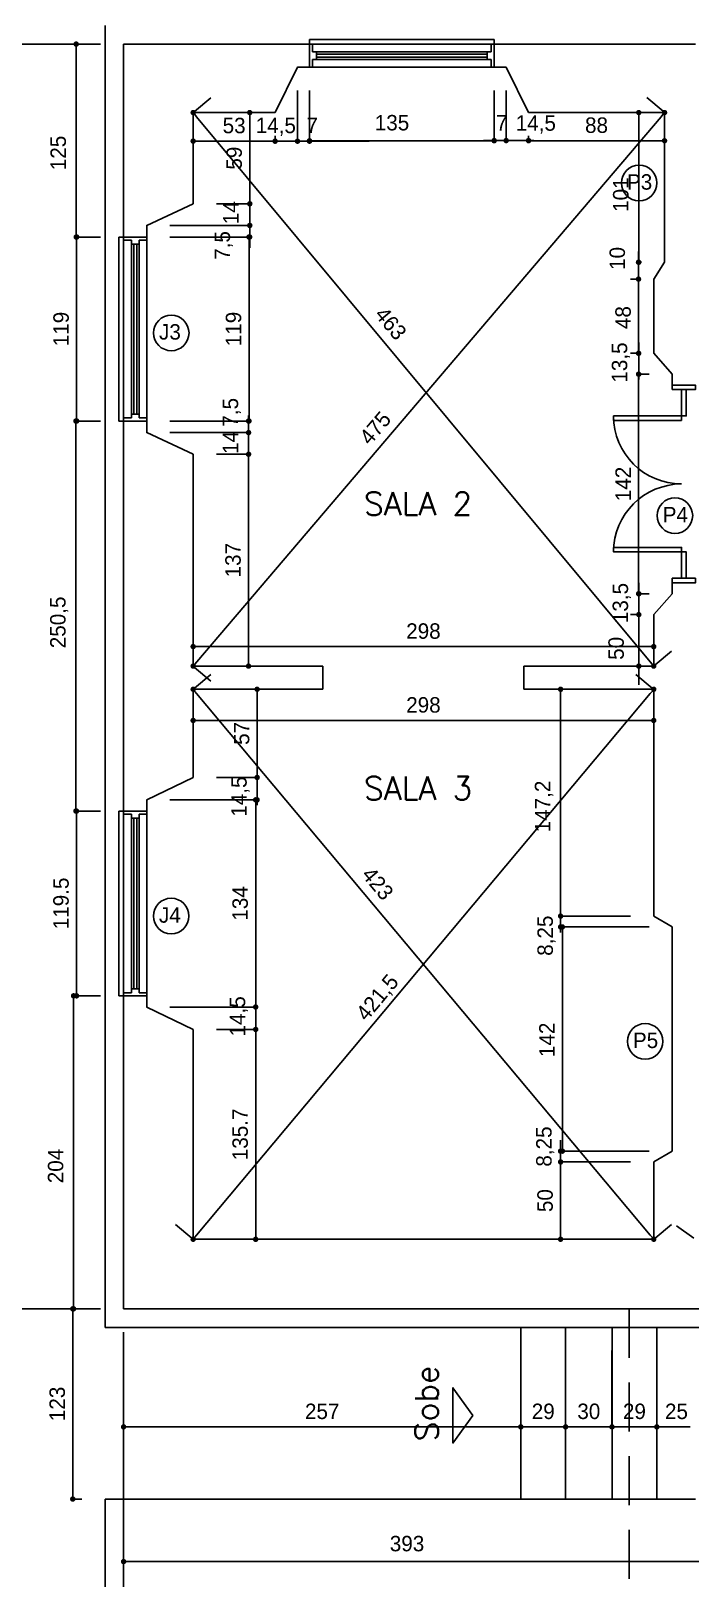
# Model space of a CAD drawing. Extents: x -1098 to 3016, y -832 to 644.
# Drawn here: x 2270.7 to 2356, y 108.9 to 309 of the extents above; entities that cross this region are included whole.
import ezdxf

# ---------------------------------------------------------------- set-up
doc = ezdxf.new("R2010")
doc.units = 0
doc.header["$MEASUREMENT"] = 0
doc.linetypes.add('DASHED', pattern=[19.05, 12.7, -6.35])
doc.layers.get('0').update_dxf_attribs({"linetype": 'CONTINUOUS'})
doc.layers.get('DEFPOINTS').update_dxf_attribs({"linetype": 'CONTINUOUS'})
for name, color, linetype in [('COTAS', 1, 'CONTINUOUS'), ('COTAS_INTERNAS', 1, 'CONTINUOUS'), ('ESQUADRIAS', 2, 'CONTINUOUS'), ('PAREDES', 7, 'CONTINUOUS'), ('PROJEÇÃO', 2, 'CONTINUOUS'), ('TEXTO', 3, 'CONTINUOUS'), ('VARANDA', 1, 'CONTINUOUS')]:
    doc.layers.add(name, color=color, linetype=linetype)
doc.styles.add('ROMANS', font='romans')
doc.dimstyles.new('ISO-25', dxfattribs={"dimtxt": 10, "dimasz": 3.5, "dimexe": 1.25, "dimexo": 15, "dimgap": 5, "dimtad": 1, "dimdec": 1, "dimtxsty": 'STANDARD', "dimblk": 'DOT', "dimcen": 2.5, "dimclrd": 1, "dimclre": 1, "dimclrt": 2, "dimazin": 3, "dimtfac": 1, "dimtdec": 1, "dimtmove": 0, "dimatfit": 3})

# ---------------------------------------------------------------- blocks, each defined once
blk = doc.blocks.new('_DOT')
at = {"color": 0, "linetype": 'BYBLOCK'}
blk.add_line((-0.5, 0), (-1, 0), dxfattribs=at)
at = {"color": 0, "linetype": 'BYBLOCK', "const_width": 0.5}
blk.add_lwpolyline([(-0.25, 0, 1), (0.25, 0, 1)], format="xyb", close=True, dxfattribs=at)
blk = doc.blocks.new('*D80')
at = {"color": 1, "linetype": 'BYBLOCK'}
for p, q in [((2288.72, 209.58), (2300.06, 209.58)), ((2299.81, 208.88), (2299.81, 183.48)), ((2288.72, 182.78), (2300.06, 182.78))]:
    blk.add_line(p, q, dxfattribs=at)
at = {"layer": 'DEFPOINTS', "color": 0, "linetype": 'BYBLOCK'}
for p in [(2285.72, 209.58), (2285.72, 182.78), (2299.81, 182.78)]:
    blk.add_point(p, dxfattribs=at)
at = {"color": 1, "linetype": 'BYBLOCK', "xscale": 0.7000000000000001, "yscale": 0.7000000000000001, "zscale": 0.7000000000000001}
for p, rotation in [((2299.81, 209.58), 90), ((2299.81, 182.78), 270)]:
    blk.add_blockref('_DOT', p, dxfattribs=dict(at, rotation=rotation))
at = {"color": 2, "linetype": 'BYBLOCK', "insert": (2297.81, 196.18), "char_height": 2, "attachment_point": 5, "rotation": 90}
blk.add_mtext('134', dxfattribs=at)
blk = doc.blocks.new('*D81')
at = {"color": 1, "linetype": 'BYBLOCK'}
for p, q in [((2279.72, 307.34), (2242.71, 307.34)), ((2242.96, 306.64), (2242.96, 144.44)), ((2279.72, 143.74), (2242.71, 143.74))]:
    blk.add_line(p, q, dxfattribs=at)
at = {"layer": 'DEFPOINTS', "color": 0, "linetype": 'BYBLOCK'}
for p in [(2282.72, 307.34), (2242.96, 143.74), (2282.72, 143.74)]:
    blk.add_point(p, dxfattribs=at)
at = {"color": 1, "linetype": 'BYBLOCK', "xscale": 0.7000000000000001, "yscale": 0.7000000000000001, "zscale": 0.7000000000000001}
for p, rotation in [((2242.96, 307.34), 90), ((2242.96, 143.74), 270)]:
    blk.add_blockref('_DOT', p, dxfattribs=dict(at, rotation=rotation))
at = {"color": 2, "linetype": 'BYBLOCK', "insert": (2240.96, 225.54), "char_height": 2, "attachment_point": 5, "rotation": 90}
blk.add_mtext('818', dxfattribs=at)
blk = doc.blocks.new('*D82')
at = {"color": 1, "linetype": 'BYBLOCK'}
for p, q in [((2279.72, 143.74), (2242.71, 143.74)), ((2242.96, 143.04), (2242.96, 95.24)), ((2245.55, 94.54), (2242.71, 94.54))]:
    blk.add_line(p, q, dxfattribs=at)
at = {"layer": 'DEFPOINTS', "color": 0, "linetype": 'BYBLOCK'}
for p in [(2282.72, 143.74), (2242.96, 94.54), (2248.55, 94.54)]:
    blk.add_point(p, dxfattribs=at)
at = {"color": 1, "linetype": 'BYBLOCK', "xscale": 0.7000000000000001, "yscale": 0.7000000000000001, "zscale": 0.7000000000000001}
for p, rotation in [((2242.96, 143.74), 90), ((2242.96, 94.54), 270)]:
    blk.add_blockref('_DOT', p, dxfattribs=dict(at, rotation=rotation))
at = {"color": 2, "linetype": 'BYBLOCK', "insert": (2240.96, 119.14), "char_height": 2, "attachment_point": 5, "rotation": 90}
blk.add_mtext('246', dxfattribs=at)
blk = doc.blocks.new('*D91')
at = {"color": 1, "linetype": 'BYBLOCK'}
for p, q in [((2279.72, 208.13), (2276.38, 208.13)), ((2276.63, 207.43), (2276.63, 184.93)), ((2279.72, 184.23), (2276.38, 184.23))]:
    blk.add_line(p, q, dxfattribs=at)
at = {"layer": 'DEFPOINTS', "color": 0, "linetype": 'BYBLOCK'}
for p in [(2282.72, 208.13), (2276.63, 184.23), (2282.72, 184.23)]:
    blk.add_point(p, dxfattribs=at)
at = {"color": 1, "linetype": 'BYBLOCK', "xscale": 0.7000000000000001, "yscale": 0.7000000000000001, "zscale": 0.7000000000000001}
for p, rotation in [((2276.63, 208.13), 90), ((2276.63, 184.23), 270)]:
    blk.add_blockref('_DOT', p, dxfattribs=dict(at, rotation=rotation))
at = {"color": 2, "linetype": 'BYBLOCK', "insert": (2274.63, 196.18), "char_height": 2, "attachment_point": 5, "rotation": 90}
blk.add_mtext('119.5', dxfattribs=at)
blk = doc.blocks.new('*D92')
at = {"color": 1, "linetype": 'BYBLOCK'}
for p, q in [((2279.72, 143.74), (2275.89, 143.74)), ((2276.14, 143.04), (2276.14, 119.84)), ((2277.32, 119.14), (2275.89, 119.14))]:
    blk.add_line(p, q, dxfattribs=at)
at = {"layer": 'DEFPOINTS', "color": 0, "linetype": 'BYBLOCK'}
for p in [(2282.72, 143.74), (2276.14, 119.14), (2280.32, 119.14)]:
    blk.add_point(p, dxfattribs=at)
at = {"color": 1, "linetype": 'BYBLOCK', "xscale": 0.7000000000000001, "yscale": 0.7000000000000001, "zscale": 0.7000000000000001}
for p, rotation in [((2276.14, 143.74), 90), ((2276.14, 119.14), 270)]:
    blk.add_blockref('_DOT', p, dxfattribs=dict(at, rotation=rotation))
at = {"color": 2, "linetype": 'BYBLOCK', "insert": (2274.14, 131.44), "char_height": 2, "attachment_point": 5, "rotation": 90}
blk.add_mtext('123', dxfattribs=at)
blk = doc.blocks.new('*D94')
at = {"color": 1, "linetype": 'BYBLOCK'}
for p, q in [((2282.72, 140.74), (2282.72, 128.22)), ((2334.12, 138.34), (2334.12, 128.22)), ((2283.42, 128.47), (2333.42, 128.47))]:
    blk.add_line(p, q, dxfattribs=at)
at = {"layer": 'DEFPOINTS', "color": 0, "linetype": 'BYBLOCK'}
for p in [(2282.72, 143.74), (2334.12, 141.34), (2334.12, 128.47)]:
    blk.add_point(p, dxfattribs=at)
at = {"color": 1, "linetype": 'BYBLOCK', "xscale": 0.7000000000000001, "yscale": 0.7000000000000001, "zscale": 0.7000000000000001, "rotation": 180}
blk.add_blockref('_DOT', (2282.72, 128.47), dxfattribs=at)
at = {"color": 1, "linetype": 'BYBLOCK', "xscale": 0.7000000000000001, "yscale": 0.7000000000000001, "zscale": 0.7000000000000001}
blk.add_blockref('_DOT', (2334.12, 128.47), dxfattribs=at)
at = {"color": 2, "linetype": 'BYBLOCK', "insert": (2308.42, 130.47), "char_height": 2, "attachment_point": 5}
blk.add_mtext('257', dxfattribs=at)
blk = doc.blocks.new('*D95')
at = {"color": 1, "linetype": 'BYBLOCK'}
for p, q in [((2339.92, 138.34), (2339.92, 128.22)), ((2334.12, 137.34), (2334.12, 128.22)), ((2334.82, 128.47), (2339.22, 128.47))]:
    blk.add_line(p, q, dxfattribs=at)
at = {"layer": 'DEFPOINTS', "color": 0, "linetype": 'BYBLOCK'}
for p in [(2334.12, 140.34), (2339.92, 141.34), (2339.92, 128.47)]:
    blk.add_point(p, dxfattribs=at)
at = {"color": 1, "linetype": 'BYBLOCK', "xscale": 0.7000000000000001, "yscale": 0.7000000000000001, "zscale": 0.7000000000000001, "rotation": 180}
blk.add_blockref('_DOT', (2334.12, 128.47), dxfattribs=at)
at = {"color": 1, "linetype": 'BYBLOCK', "xscale": 0.7000000000000001, "yscale": 0.7000000000000001, "zscale": 0.7000000000000001}
blk.add_blockref('_DOT', (2339.92, 128.47), dxfattribs=at)
at = {"color": 2, "linetype": 'BYBLOCK', "insert": (2337.02, 130.47), "char_height": 2, "attachment_point": 5}
blk.add_mtext('29', dxfattribs=at)
blk = doc.blocks.new('*D96')
at = {"color": 1, "linetype": 'BYBLOCK'}
for p, q in [((2294.72, 179.88), (2300.06, 179.88)), ((2299.81, 179.18), (2299.81, 153.44)), ((2294.72, 152.74), (2300.06, 152.74))]:
    blk.add_line(p, q, dxfattribs=at)
at = {"layer": 'DEFPOINTS', "color": 0, "linetype": 'BYBLOCK'}
for p in [(2291.72, 179.88), (2291.72, 152.74), (2299.81, 152.74)]:
    blk.add_point(p, dxfattribs=at)
at = {"color": 1, "linetype": 'BYBLOCK', "xscale": 0.7000000000000001, "yscale": 0.7000000000000001, "zscale": 0.7000000000000001}
for p, rotation in [((2299.81, 179.88), 90), ((2299.81, 152.74), 270)]:
    blk.add_blockref('_DOT', p, dxfattribs=dict(at, rotation=rotation))
at = {"color": 2, "linetype": 'BYBLOCK', "insert": (2297.81, 166.31), "char_height": 2, "attachment_point": 5, "rotation": 90}
blk.add_mtext('135.7', dxfattribs=at)
blk = doc.blocks.new('*D97')
at = {"color": 1, "linetype": 'BYBLOCK'}
for p, q in [((2339.92, 138.34), (2339.92, 128.22)), ((2345.92, 138.34), (2345.92, 128.22)), ((2340.62, 128.47), (2345.22, 128.47))]:
    blk.add_line(p, q, dxfattribs=at)
at = {"layer": 'DEFPOINTS', "color": 0, "linetype": 'BYBLOCK'}
for p in [(2339.92, 141.34), (2345.92, 141.34), (2345.92, 128.47)]:
    blk.add_point(p, dxfattribs=at)
at = {"color": 1, "linetype": 'BYBLOCK', "xscale": 0.7000000000000001, "yscale": 0.7000000000000001, "zscale": 0.7000000000000001, "rotation": 180}
blk.add_blockref('_DOT', (2339.92, 128.47), dxfattribs=at)
at = {"color": 1, "linetype": 'BYBLOCK', "xscale": 0.7000000000000001, "yscale": 0.7000000000000001, "zscale": 0.7000000000000001}
blk.add_blockref('_DOT', (2345.92, 128.47), dxfattribs=at)
at = {"color": 2, "linetype": 'BYBLOCK', "insert": (2342.92, 130.47), "char_height": 2, "attachment_point": 5}
blk.add_mtext('30', dxfattribs=at)
blk = doc.blocks.new('*D98')
at = {"color": 1, "linetype": 'BYBLOCK'}
for p, q in [((2345.92, 138.34), (2345.92, 128.22)), ((2351.72, 138.34), (2351.72, 128.22)), ((2346.62, 128.47), (2351.02, 128.47))]:
    blk.add_line(p, q, dxfattribs=at)
at = {"layer": 'DEFPOINTS', "color": 0, "linetype": 'BYBLOCK'}
for p in [(2345.92, 141.34), (2351.72, 141.34), (2351.72, 128.47)]:
    blk.add_point(p, dxfattribs=at)
at = {"color": 1, "linetype": 'BYBLOCK', "xscale": 0.7000000000000001, "yscale": 0.7000000000000001, "zscale": 0.7000000000000001, "rotation": 180}
blk.add_blockref('_DOT', (2345.92, 128.47), dxfattribs=at)
at = {"color": 1, "linetype": 'BYBLOCK', "xscale": 0.7000000000000001, "yscale": 0.7000000000000001, "zscale": 0.7000000000000001}
blk.add_blockref('_DOT', (2351.72, 128.47), dxfattribs=at)
at = {"color": 2, "linetype": 'BYBLOCK', "insert": (2348.82, 130.47), "char_height": 2, "attachment_point": 5}
blk.add_mtext('29', dxfattribs=at)
blk = doc.blocks.new('*D99')
at = {"color": 1, "linetype": 'BYBLOCK'}
for p, q in [((2348.32, 162.74), (2339.02, 162.74)), ((2339.27, 162.04), (2339.27, 153.44)), ((2348.32, 152.74), (2339.02, 152.74))]:
    blk.add_line(p, q, dxfattribs=at)
at = {"layer": 'DEFPOINTS', "color": 0, "linetype": 'BYBLOCK'}
for p in [(2351.32, 162.74), (2339.27, 152.74), (2351.32, 152.74)]:
    blk.add_point(p, dxfattribs=at)
at = {"color": 1, "linetype": 'BYBLOCK', "xscale": 0.7000000000000001, "yscale": 0.7000000000000001, "zscale": 0.7000000000000001}
for p, rotation in [((2339.27, 162.74), 90), ((2339.27, 152.74), 270)]:
    blk.add_blockref('_DOT', p, dxfattribs=dict(at, rotation=rotation))
at = {"color": 2, "linetype": 'BYBLOCK', "insert": (2337.27, 157.74), "char_height": 2, "attachment_point": 5, "rotation": 90}
blk.add_mtext('50', dxfattribs=at)
blk = doc.blocks.new('*D100')
at = {"color": 1, "linetype": 'BYBLOCK'}
for p, q in [((2279.72, 282.38), (2276.39, 282.38)), ((2276.64, 281.68), (2276.64, 259.28)), ((2279.72, 258.58), (2276.39, 258.58))]:
    blk.add_line(p, q, dxfattribs=at)
at = {"layer": 'DEFPOINTS', "color": 0, "linetype": 'BYBLOCK'}
for p in [(2282.72, 282.38), (2276.64, 258.58), (2282.72, 258.58)]:
    blk.add_point(p, dxfattribs=at)
at = {"color": 1, "linetype": 'BYBLOCK', "xscale": 0.7000000000000001, "yscale": 0.7000000000000001, "zscale": 0.7000000000000001}
for p, rotation in [((2276.64, 282.38), 90), ((2276.64, 258.58), 270)]:
    blk.add_blockref('_DOT', p, dxfattribs=dict(at, rotation=rotation))
at = {"color": 2, "linetype": 'BYBLOCK', "insert": (2274.64, 270.48), "char_height": 2, "attachment_point": 5, "rotation": 90}
blk.add_mtext('119', dxfattribs=at)
blk = doc.blocks.new('*D106')
at = {"color": 1, "linetype": 'BYBLOCK'}
for p, q in [((2288.72, 282.38), (2299.2, 282.38)), ((2298.95, 259.28), (2298.95, 281.68)), ((2288.72, 258.58), (2299.2, 258.58))]:
    blk.add_line(p, q, dxfattribs=at)
at = {"layer": 'DEFPOINTS', "color": 0, "linetype": 'BYBLOCK'}
for p in [(2285.72, 282.38), (2298.95, 282.38), (2285.72, 258.58)]:
    blk.add_point(p, dxfattribs=at)
at = {"color": 1, "linetype": 'BYBLOCK', "xscale": 0.7000000000000001, "yscale": 0.7000000000000001, "zscale": 0.7000000000000001}
for p, rotation in [((2298.95, 282.38), 90), ((2298.95, 258.58), 270)]:
    blk.add_blockref('_DOT', p, dxfattribs=dict(at, rotation=rotation))
at = {"color": 2, "linetype": 'BYBLOCK', "insert": (2296.95, 270.48), "char_height": 2, "attachment_point": 5, "rotation": 90}
blk.add_mtext('119', dxfattribs=at)
blk = doc.blocks.new('*D107')
at = {"color": 1, "linetype": 'BYBLOCK'}
for p, q in [((2294.72, 298.48), (2299.29, 298.48)), ((2299.04, 287.38), (2299.04, 297.78)), ((2294.72, 286.68), (2299.29, 286.68))]:
    blk.add_line(p, q, dxfattribs=at)
at = {"layer": 'DEFPOINTS', "color": 0, "linetype": 'BYBLOCK'}
for p in [(2291.72, 298.48), (2299.04, 298.48), (2291.72, 286.68)]:
    blk.add_point(p, dxfattribs=at)
at = {"color": 1, "linetype": 'BYBLOCK', "xscale": 0.7000000000000001, "yscale": 0.7000000000000001, "zscale": 0.7000000000000001}
for p, rotation in [((2299.04, 298.48), 90), ((2299.04, 286.68), 270)]:
    blk.add_blockref('_DOT', p, dxfattribs=dict(at, rotation=rotation))
at = {"color": 2, "linetype": 'BYBLOCK', "insert": (2297.04, 292.58), "char_height": 2, "attachment_point": 5, "rotation": 90}
blk.add_mtext('59', dxfattribs=at)
blk = doc.blocks.new('*D108')
at = {"color": 1, "linetype": 'BYBLOCK'}
for p, q in [((2291.72, 295.48), (2291.72, 294.54)), ((2292.42, 294.79), (2301.62, 294.79)), ((2302.32, 295.48), (2302.32, 294.54))]:
    blk.add_line(p, q, dxfattribs=at)
at = {"layer": 'DEFPOINTS', "color": 0, "linetype": 'BYBLOCK'}
for p in [(2291.72, 298.48), (2302.32, 298.48), (2302.32, 294.79)]:
    blk.add_point(p, dxfattribs=at)
at = {"color": 1, "linetype": 'BYBLOCK', "xscale": 0.7000000000000001, "yscale": 0.7000000000000001, "zscale": 0.7000000000000001, "rotation": 180}
blk.add_blockref('_DOT', (2291.72, 294.79), dxfattribs=at)
at = {"color": 1, "linetype": 'BYBLOCK', "xscale": 0.7000000000000001, "yscale": 0.7000000000000001, "zscale": 0.7000000000000001}
blk.add_blockref('_DOT', (2302.32, 294.79), dxfattribs=at)
at = {"color": 2, "linetype": 'BYBLOCK', "insert": (2297.02, 296.79), "char_height": 2, "attachment_point": 5}
blk.add_mtext('53', dxfattribs=at)
blk = doc.blocks.new('*D109')
at = {"color": 1, "linetype": 'BYBLOCK'}
for p, q in [((2335.12, 295.48), (2335.12, 294.59)), ((2335.82, 294.84), (2352.02, 294.84)), ((2352.72, 295.48), (2352.72, 294.59))]:
    blk.add_line(p, q, dxfattribs=at)
at = {"layer": 'DEFPOINTS', "color": 0, "linetype": 'BYBLOCK'}
for p in [(2335.12, 298.48), (2352.72, 298.48), (2352.72, 294.84)]:
    blk.add_point(p, dxfattribs=at)
at = {"color": 1, "linetype": 'BYBLOCK', "xscale": 0.7000000000000001, "yscale": 0.7000000000000001, "zscale": 0.7000000000000001, "rotation": 180}
blk.add_blockref('_DOT', (2335.12, 294.84), dxfattribs=at)
at = {"color": 1, "linetype": 'BYBLOCK', "xscale": 0.7000000000000001, "yscale": 0.7000000000000001, "zscale": 0.7000000000000001}
blk.add_blockref('_DOT', (2352.72, 294.84), dxfattribs=at)
at = {"color": 2, "linetype": 'BYBLOCK', "insert": (2343.92, 296.84), "char_height": 2, "attachment_point": 5}
blk.add_mtext('88', dxfattribs=at)
blk = doc.blocks.new('*D110')
at = {"color": 1, "linetype": 'BYBLOCK'}
for p, q in [((2294.72, 223.88), (2300.25, 223.88)), ((2300, 223.18), (2300, 213.18)), ((2294.72, 212.48), (2300.25, 212.48))]:
    blk.add_line(p, q, dxfattribs=at)
at = {"layer": 'DEFPOINTS', "color": 0, "linetype": 'BYBLOCK'}
for p in [(2291.72, 223.88), (2291.72, 212.48), (2300, 212.48)]:
    blk.add_point(p, dxfattribs=at)
at = {"color": 1, "linetype": 'BYBLOCK', "xscale": 0.7000000000000001, "yscale": 0.7000000000000001, "zscale": 0.7000000000000001}
for p, rotation in [((2300, 223.88), 90), ((2300, 212.48), 270)]:
    blk.add_blockref('_DOT', p, dxfattribs=dict(at, rotation=rotation))
at = {"color": 2, "linetype": 'BYBLOCK', "insert": (2298, 218.18), "char_height": 2, "attachment_point": 5, "rotation": 90}
blk.add_mtext('57', dxfattribs=at)
blk = doc.blocks.new('*D111')
at = {"color": 1, "linetype": 'BYBLOCK'}
for p, q in [((2291.72, 229.88), (2291.72, 229.65)), ((2292.42, 229.4), (2350.62, 229.4)), ((2351.32, 229.88), (2351.32, 229.65))]:
    blk.add_line(p, q, dxfattribs=at)
at = {"layer": 'DEFPOINTS', "color": 0, "linetype": 'BYBLOCK'}
for p in [(2351.32, 229.4), (2291.72, 226.88), (2351.32, 226.88)]:
    blk.add_point(p, dxfattribs=at)
at = {"color": 1, "linetype": 'BYBLOCK', "xscale": 0.7000000000000001, "yscale": 0.7000000000000001, "zscale": 0.7000000000000001, "rotation": 180}
blk.add_blockref('_DOT', (2291.72, 229.4), dxfattribs=at)
at = {"color": 1, "linetype": 'BYBLOCK', "xscale": 0.7000000000000001, "yscale": 0.7000000000000001, "zscale": 0.7000000000000001}
blk.add_blockref('_DOT', (2351.32, 229.4), dxfattribs=at)
at = {"color": 2, "linetype": 'BYBLOCK', "insert": (2321.52, 231.4), "char_height": 2, "attachment_point": 5}
blk.add_mtext('298', dxfattribs=at)
blk = doc.blocks.new('*D112')
at = {"color": 1, "linetype": 'BYBLOCK'}
for p, q in [((2291.72, 220.88), (2291.72, 219.6)), ((2351.32, 220.88), (2351.32, 219.6)), ((2292.42, 219.85), (2350.62, 219.85))]:
    blk.add_line(p, q, dxfattribs=at)
at = {"layer": 'DEFPOINTS', "color": 0, "linetype": 'BYBLOCK'}
for p in [(2291.72, 223.88), (2351.32, 223.88), (2351.32, 219.85)]:
    blk.add_point(p, dxfattribs=at)
at = {"color": 1, "linetype": 'BYBLOCK', "xscale": 0.7000000000000001, "yscale": 0.7000000000000001, "zscale": 0.7000000000000001, "rotation": 180}
blk.add_blockref('_DOT', (2291.72, 219.85), dxfattribs=at)
at = {"color": 1, "linetype": 'BYBLOCK', "xscale": 0.7000000000000001, "yscale": 0.7000000000000001, "zscale": 0.7000000000000001}
blk.add_blockref('_DOT', (2351.32, 219.85), dxfattribs=at)
at = {"color": 2, "linetype": 'BYBLOCK', "insert": (2321.52, 221.85), "char_height": 2, "attachment_point": 5}
blk.add_mtext('298', dxfattribs=at)
blk = doc.blocks.new('*D113')
at = {"color": 1, "linetype": 'BYBLOCK'}
for p, q in [((2294.72, 254.28), (2299.14, 254.28)), ((2298.89, 227.58), (2298.89, 253.58)), ((2294.72, 226.88), (2299.14, 226.88))]:
    blk.add_line(p, q, dxfattribs=at)
at = {"layer": 'DEFPOINTS', "color": 0, "linetype": 'BYBLOCK'}
for p in [(2291.72, 254.28), (2298.89, 254.28), (2291.72, 226.88)]:
    blk.add_point(p, dxfattribs=at)
at = {"color": 1, "linetype": 'BYBLOCK', "xscale": 0.7000000000000001, "yscale": 0.7000000000000001, "zscale": 0.7000000000000001}
for p, rotation in [((2298.89, 254.28), 90), ((2298.89, 226.88), 270)]:
    blk.add_blockref('_DOT', p, dxfattribs=dict(at, rotation=rotation))
at = {"color": 2, "linetype": 'BYBLOCK', "insert": (2296.89, 240.58), "char_height": 2, "attachment_point": 5, "rotation": 90}
blk.add_mtext('137', dxfattribs=at)
blk = doc.blocks.new('*D114')
at = {"color": 1, "linetype": 'BYBLOCK'}
for p, q in [((2350.72, 264.64), (2349.11, 264.64)), ((2349.36, 263.94), (2349.36, 236.94)), ((2350.72, 236.24), (2349.11, 236.24))]:
    blk.add_line(p, q, dxfattribs=at)
at = {"layer": 'DEFPOINTS', "color": 0, "linetype": 'BYBLOCK'}
for p in [(2353.72, 264.64), (2349.36, 236.24), (2353.72, 236.24)]:
    blk.add_point(p, dxfattribs=at)
at = {"color": 1, "linetype": 'BYBLOCK', "xscale": 0.7000000000000001, "yscale": 0.7000000000000001, "zscale": 0.7000000000000001}
for p, rotation in [((2349.36, 264.64), 90), ((2349.36, 236.24), 270)]:
    blk.add_blockref('_DOT', p, dxfattribs=dict(at, rotation=rotation))
at = {"color": 2, "linetype": 'BYBLOCK', "insert": (2347.36, 250.44), "char_height": 2, "attachment_point": 5, "rotation": 90}
blk.add_mtext('142', dxfattribs=at)

msp = doc.modelspace()

# ---------------------------------------------------------------- linework, layer by layer
at = {"layer": 'COTAS', "color": 1}
for p, q in [((2279.723, 307.34), (2276.338, 307.34)), ((2276.588, 306.64), (2276.588, 283.08)), ((2279.723, 282.38), (2276.338, 282.38)), ((2279.723, 258.58), (2276.295, 258.58)), ((2276.545, 257.88), (2276.545, 208.83)), ((2279.723, 208.13), (2276.295, 208.13)), ((2279.723, 184.23), (2275.999, 184.23)), ((2276.249, 183.53), (2276.249, 144.44)), ((2279.723, 143.74), (2275.999, 143.74)), ((2282.723, 140.74), (2282.723, 110.795)), ((2282.723, 140.74), (2282.723, 100.56)), ((2351.723, 138.34), (2351.723, 128.216)), ((2352.423, 128.466), (2356.023, 128.466)), ((2283.423, 111.045), (2360.24, 111.045))]:
    msp.add_line(p, q, dxfattribs=at)
at = {"layer": 'COTAS_INTERNAS', "color": 1}
for p, q in [((2294.029, 300.399), (2291.916, 298.64)), ((2305.223, 301.34), (2305.223, 294.527)), ((2305.223, 301.34), (2305.223, 294.527)), ((2306.773, 301.34), (2306.773, 294.527)), ((2306.773, 301.34), (2306.773, 294.589)), ((2330.673, 301.34), (2330.673, 294.589)), ((2330.673, 301.34), (2330.673, 294.61)), ((2332.223, 301.34), (2332.223, 294.61)), ((2332.223, 301.34), (2332.223, 294.61)), ((2350.44, 300.425), (2352.533, 298.642)), ((2349.723, 298.48), (2349.133, 298.48)), ((2292.171, 297.942), (2350.876, 227.418)), ((2292.177, 227.413), (2352.269, 297.947)), ((2349.383, 297.78), (2349.383, 279.82)), ((2301.623, 294.777), (2300.923, 294.777)), ((2302.323, 295.48), (2302.323, 294.527)), ((2302.323, 294.777), (2305.223, 294.777)), ((2304.523, 294.777), (2303.823, 294.777)), ((2305.223, 294.777), (2306.773, 294.777)), ((2307.473, 294.839), (2329.973, 294.839)), ((2307.473, 294.777), (2314.507, 294.777)), ((2329.973, 294.86), (2329.273, 294.86)), ((2330.673, 294.86), (2332.223, 294.86)), ((2331.523, 294.86), (2330.823, 294.86)), ((2332.223, 294.86), (2335.123, 294.86)), ((2335.123, 295.48), (2335.123, 294.61)), ((2294.723, 286.68), (2299.302, 286.68)), ((2299.052, 283.88), (2299.052, 286.68)), ((2288.723, 283.88), (2299.288, 283.88)), ((2288.723, 283.88), (2299.302, 283.88)), ((2288.723, 282.38), (2299.288, 282.38)), ((2299.038, 282.38), (2299.038, 283.88)), ((2299.052, 283.18), (2299.052, 282.48)), ((2299.038, 281.68), (2299.038, 280.98)), ((2349.353, 279.82), (2349.353, 280.52)), ((2349.723, 279.12), (2349.103, 279.12)), ((2349.723, 279.12), (2349.133, 279.12)), ((2349.353, 279.12), (2349.353, 276.94)), ((2348.323, 276.94), (2349.103, 276.94)), ((2348.323, 276.94), (2349.103, 276.94)), ((2349.353, 276.24), (2349.353, 268.04)), ((2349.353, 276.24), (2349.353, 268.206)), ((2349.375, 268.04), (2349.375, 268.74)), ((2348.323, 267.34), (2349.103, 267.34)), ((2348.323, 267.34), (2349.125, 267.34)), ((2349.375, 267.34), (2349.375, 264.64)), ((2350.723, 264.64), (2349.125, 264.64)), ((2288.723, 258.58), (2299.143, 258.58)), ((2298.893, 257.08), (2298.893, 258.58)), ((2288.723, 257.08), (2299.143, 257.08)), ((2288.723, 257.08), (2299.143, 257.08)), ((2298.893, 254.28), (2298.893, 257.08)), ((2298.893, 256.38), (2298.893, 255.68)), ((2294.723, 254.28), (2299.143, 254.28)), ((2298.893, 253.58), (2298.893, 252.88)), ((2350.723, 236.24), (2349.139, 236.24)), ((2349.389, 236.94), (2349.389, 237.64)), ((2349.389, 236.24), (2349.389, 233.54)), ((2348.323, 233.54), (2349.139, 233.54)), ((2348.323, 233.54), (2349.139, 233.54)), ((2349.389, 232.84), (2349.389, 224.473)), ((2349.389, 232.84), (2349.389, 227.58)), ((2353.629, 228.799), (2351.516, 227.04)), ((2294.007, 224.934), (2291.914, 226.718)), ((2348.323, 226.88), (2349.139, 226.88)), ((2294.023, 225.806), (2291.915, 224.04)), ((2349.024, 225.806), (2351.132, 224.04)), ((2292.173, 153.276), (2350.874, 223.343)), ((2292.173, 223.343), (2350.874, 153.276)), ((2348.323, 223.88), (2339.02, 223.88)), ((2339.27, 223.18), (2339.27, 195.24)), ((2294.723, 212.48), (2300.248, 212.48)), ((2299.998, 213.18), (2299.998, 213.88)), ((2299.998, 212.48), (2299.998, 209.58)), ((2288.723, 209.58), (2300.248, 209.58)), ((2348.323, 194.54), (2339.02, 194.54)), ((2348.323, 194.54), (2339.02, 194.54)), ((2339.27, 195.24), (2339.27, 195.94)), ((2339.27, 194.54), (2339.27, 193.14)), ((2350.723, 193.14), (2339.02, 193.14)), ((2350.723, 193.14), (2339.248, 193.14)), ((2339.498, 192.44), (2339.498, 164.84)), ((2299.812, 183.48), (2299.812, 184.18)), ((2288.723, 182.78), (2300.062, 182.78)), ((2299.812, 182.78), (2299.812, 179.88)), ((2294.723, 179.88), (2300.062, 179.88)), ((2350.723, 164.14), (2339.02, 164.14)), ((2350.723, 164.14), (2339.248, 164.14)), ((2339.27, 164.84), (2339.27, 165.54)), ((2339.27, 164.14), (2339.27, 162.74)), ((2348.323, 162.74), (2339.02, 162.74)), ((2339.27, 162.04), (2339.27, 158.006)), ((2289.424, 154.666), (2291.532, 152.9)), ((2353.623, 154.666), (2351.515, 152.9)), ((2354.284, 154.486), (2356.52, 152.885))]:
    msp.add_line(p, q, dxfattribs=at)
at = {"layer": 'ESQUADRIAS'}
for points in [[(2306.773, 307.94), (2330.673, 307.94)], [(2306.773, 307.34), (2306.773, 307.94)], [(2306.773, 307.34), (2306.773, 304.34), (2307.173, 304.34), (2307.173, 305.34)], [(2307.173, 306.34), (2307.173, 307.34), (2306.773, 307.34)], [(2307.173, 307.34), (2330.273, 307.34)], [(2307.173, 306.34), (2307.673, 306.34), (2307.673, 305.34), (2307.173, 305.34)], [(2307.673, 306.34), (2329.773, 306.34)], [(2330.273, 306.34), (2329.773, 306.34), (2329.773, 305.34), (2330.273, 305.34)], [(2330.273, 306.34), (2330.273, 307.34), (2330.673, 307.34)], [(2330.673, 307.34), (2330.673, 304.34), (2330.273, 304.34), (2330.273, 305.34)], [(2330.673, 307.34), (2330.673, 307.94)], [(2330.273, 304.34), (2307.173, 304.34)], [(2307.673, 306.04), (2329.773, 306.04)], [(2307.673, 305.64), (2329.773, 305.64)], [(2307.673, 305.34), (2329.773, 305.34)], [(2282.123, 282.38), (2282.123, 258.58)], [(2282.723, 282.38), (2282.123, 282.38)], [(2282.723, 282.38), (2285.723, 282.38), (2285.723, 281.98), (2284.723, 281.98)], [(2283.723, 281.98), (2282.723, 281.98), (2282.723, 282.38)], [(2282.723, 281.98), (2282.723, 258.98)], [(2283.723, 281.98), (2283.723, 281.48), (2284.723, 281.48), (2284.723, 281.98)], [(2283.723, 281.48), (2283.723, 259.48)], [(2284.023, 281.48), (2284.023, 259.48)], [(2284.423, 281.48), (2284.423, 259.48)], [(2284.723, 281.48), (2284.723, 259.48)], [(2285.723, 281.98), (2285.723, 258.98)], [(2282.723, 258.58), (2282.123, 258.58)], [(2282.723, 258.58), (2285.723, 258.58), (2285.723, 258.98), (2284.723, 258.98)], [(2283.723, 258.98), (2282.723, 258.98), (2282.723, 258.58)], [(2283.723, 258.98), (2283.723, 259.48), (2284.723, 259.48), (2284.723, 258.98)], [(2282.123, 208.13), (2282.123, 184.23)], [(2282.123, 208.13), (2282.723, 208.13)], [(2282.723, 208.13), (2285.723, 208.13), (2285.723, 207.73), (2284.723, 207.73)], [(2283.723, 207.73), (2282.723, 207.73), (2282.723, 208.13)], [(2282.723, 207.73), (2282.723, 184.63)], [(2283.723, 207.73), (2283.723, 207.23), (2284.723, 207.23), (2284.723, 207.73)], [(2283.723, 207.23), (2283.723, 185.13)], [(2284.023, 207.23), (2284.023, 185.13)], [(2284.423, 207.23), (2284.423, 185.13)], [(2284.723, 207.23), (2284.723, 185.13)], [(2285.723, 207.73), (2285.723, 184.63)], [(2282.723, 184.23), (2282.123, 184.23)], [(2283.723, 184.63), (2282.723, 184.63), (2282.723, 184.23)], [(2282.723, 184.23), (2285.723, 184.23), (2285.723, 184.63), (2284.723, 184.63)], [(2283.723, 184.63), (2283.723, 185.13), (2284.723, 185.13), (2284.723, 184.63)]]:
    msp.add_lwpolyline(points, dxfattribs=at)
for points in [[(2353.723, 262.64), (2356.723, 262.64), (2356.723, 263.24), (2353.723, 263.24)], [(2354.923, 259.24), (2355.523, 259.24), (2355.523, 262.64), (2354.923, 262.64)], [(2354.923, 258.64), (2346.123, 258.64), (2346.123, 259.24), (2354.923, 259.24)], [(2354.923, 241.64), (2346.123, 241.64), (2346.123, 242.24), (2354.923, 242.24)], [(2354.923, 238.24), (2355.523, 238.24), (2355.523, 241.64), (2354.923, 241.64)], [(2353.723, 237.64), (2356.723, 237.64), (2356.723, 238.24), (2353.723, 238.24)]]:
    msp.add_lwpolyline(points, close=True, dxfattribs=at)
at = {"layer": 'ESQUADRIAS', "color": 1}
for centre, start, end in [((2354.923, 259.24), 180, 270), ((2354.923, 241.64), 90, 180)]:
    msp.add_arc(centre, 8.8, start, end, dxfattribs=at)
at = {"layer": 'PAREDES'}
for points in [[(2282.723, 307.34), (2282.723, 282.38)], [(2282.723, 307.34), (2306.773, 307.34)], [(2302.323, 298.48), (2305.223, 304.34), (2306.773, 304.34), (2306.773, 307.34)], [(2335.123, 298.48), (2332.223, 304.34), (2330.673, 304.34), (2330.673, 307.34)], [(2330.673, 307.34), (2356.723, 307.34)], [(2305.223, 304.34), (2306.773, 304.34)], [(2330.273, 304.34), (2332.223, 304.34)], [(2291.723, 298.48), (2291.723, 286.68)], [(2291.723, 298.48), (2302.323, 298.48)], [(2335.123, 298.48), (2352.723, 298.48)], [(2352.723, 298.48), (2352.723, 279.12)], [(2282.723, 282.38), (2285.723, 282.38), (2285.723, 283.88), (2291.723, 286.68)], [(2285.723, 283.88), (2285.723, 282.38)], [(2352.723, 279.12), (2351.323, 276.94)], [(2351.323, 276.94), (2351.323, 267.34)], [(2351.323, 267.34), (2353.723, 264.64), (2353.723, 263.24), (2356.723, 263.24)], [(2353.723, 264.64), (2353.723, 263.24)], [(2282.723, 258.58), (2282.723, 208.13)], [(2282.723, 258.58), (2285.723, 258.58), (2285.723, 257.08), (2291.723, 254.28)], [(2285.723, 258.58), (2285.723, 257.08)], [(2291.723, 254.28), (2291.723, 226.88)], [(2351.323, 233.54), (2353.723, 236.24), (2353.723, 237.64), (2356.723, 237.64)], [(2353.723, 237.64), (2353.723, 236.24)], [(2351.323, 233.54), (2351.323, 226.88)], [(2291.723, 226.88), (2308.523, 226.88)], [(2308.523, 226.88), (2308.523, 223.88)], [(2334.523, 226.88), (2334.523, 223.88)], [(2334.523, 226.88), (2351.323, 226.88)], [(2291.723, 223.88), (2308.523, 223.88)], [(2291.723, 223.88), (2291.723, 212.48)], [(2334.523, 223.88), (2351.323, 223.88)], [(2351.323, 223.88), (2351.323, 194.54)], [(2291.723, 212.48), (2285.723, 209.58), (2285.723, 208.13), (2282.723, 208.13)], [(2285.723, 209.58), (2285.723, 208.13)], [(2353.723, 165.74), (2353.723, 165.74), (2353.723, 193.14), (2351.323, 194.54)], [(2353.723, 193.14), (2353.723, 191.34)], [(2282.723, 184.23), (2282.723, 143.74)], [(2291.723, 179.88), (2285.723, 182.78), (2285.723, 184.23), (2282.723, 184.23)], [(2285.723, 184.23), (2285.723, 182.78)], [(2291.723, 179.88), (2291.723, 152.74)], [(2353.723, 165.74), (2353.723, 165.74), (2353.723, 164.14), (2351.323, 162.74)], [(2351.323, 162.74), (2351.323, 152.74)], [(2291.723, 152.74), (2351.323, 152.74)], [(2282.723, 143.74), (2360.94, 143.74)]]:
    msp.add_lwpolyline(points, dxfattribs=at)
at = {"layer": 'PROJEÇÃO', "linetype": 'DASHED', "ltscale": 0.5}
msp.add_lwpolyline([(2348.14, 143.74), (2348.14, 75.213), (2413.591, 75.213), (2413.591, 143.74)], dxfattribs=at)
at = {"layer": 'TEXTO'}
msp.add_lwpolyline([(2327.891, 129.962), (2325.342, 126.387), (2325.342, 133.538)], close=True, dxfattribs=at)
at = {"layer": 'TEXTO', "color": 1}
for centre in [(2349.436, 289.372), (2288.887, 269.975), (2354.064, 246.341), (2288.881, 194.551), (2350.208, 178.337)]:
    msp.add_circle(centre, 2.298, dxfattribs=at)
at = {"layer": 'VARANDA', "color": 3}
for points in [[(2280.323, 309.74), (2280.323, 141.34)], [(2280.323, 141.34), (2360.94, 141.34)]]:
    msp.add_lwpolyline(points, dxfattribs=at)
at = {"layer": 'VARANDA', "color": 2}
for points in [[(2334.123, 141.34), (2334.123, 119.14)], [(2339.923, 141.34), (2339.923, 119.14)], [(2345.923, 141.34), (2345.923, 119.14)], [(2351.723, 141.34), (2351.723, 119.14)], [(2280.323, 119.14), (2280.323, 94.54)], [(2280.323, 119.14), (2356.723, 119.14)]]:
    msp.add_lwpolyline(points, dxfattribs=at)

# ---------------------------------------------------------------- block references
at = {"layer": 'COTAS', "color": 1, "xscale": 0.7000000000000001, "yscale": 0.7000000000000001, "zscale": 0.7000000000000001}
for p, rotation in [((2276.588, 307.34), 90), ((2276.588, 282.38), 270), ((2276.545, 258.58), 90), ((2276.545, 208.13), 270), ((2276.249, 184.23), 90), ((2276.249, 143.74), 270), ((2351.723, 128.466), 180), ((2282.723, 111.045), 180)]:
    msp.add_blockref('_DOT', p, dxfattribs=dict(at, rotation=rotation))
at = {"layer": 'COTAS_INTERNAS', "color": 1, "yscale": 0.7000000000000001, "zscale": 0.7000000000000001}
for p, xscale, rotation in [((2291.723, 298.48), 0.7000000000000001, 129.7740725910332), ((2349.383, 298.48), 0.7000000000000001, 90), ((2352.723, 298.48), 0.7000000000000001, 49.57048646705604), ((2305.223, 294.777), 0.7000000000000001, 180), ((2306.773, 294.839), 0.7000000000000001, 180), ((2306.773, 294.777), 0.7000000000000001, 180), ((2332.223, 294.86), 0.7000000000000001, 180), ((2335.123, 294.86), 0.7000000000000001, 180), ((2299.052, 286.68), 0.7000000000000001, 270), ((2299.038, 283.88), 0.7000000000000001, 270), ((2299.052, 283.88), 0.7000000000000001, 90), ((2299.038, 282.38), 0.7000000000000001, 90), ((2349.353, 279.12), 0.7000000000000001, 270), ((2349.383, 279.12), 0.7000000000000001, 270), ((2349.353, 276.94), 0.7000000000000001, 90), ((2349.353, 276.94), 0.7000000000000001, 90), ((2349.353, 267.34), 0.7000000000000001, 270), ((2349.375, 267.34), 0.7000000000000001, 270), ((2349.375, 264.64), 0.7000000000000001, 90), ((2298.893, 258.58), 0.7000000000000001, 270), ((2298.893, 257.08), 0.7000000000000001, 270), ((2298.893, 257.08), 0.7000000000000001, 90), ((2298.893, 254.28), 0.7000000000000001, 90), ((2349.389, 236.24), 0.7000000000000001, 270), ((2349.389, 233.54), 0.7000000000000001, 90), ((2349.389, 233.54), 0.7000000000000001, 90), ((2291.723, 226.88), 0.7, 229.570486467056), ((2349.389, 226.88), 0.7000000000000001, 270), ((2351.323, 226.88), 0.7000000000000001, 309.7740725910332), ((2291.723, 223.88), 0.7000000000000001, 129.9557583497896), ((2339.27, 223.88), 0.7000000000000001, 90), ((2351.323, 223.88), 0.7000000000000001, 50.04424165021042), ((2299.998, 212.48), 0.7000000000000001, 270), ((2299.998, 209.58), 0.7000000000000001, 90), ((2339.27, 194.54), 0.7000000000000001, 270), ((2339.27, 194.54), 0.7000000000000001, 270), ((2339.27, 193.14), 0.7000000000000001, 90), ((2339.498, 193.14), 0.7000000000000001, 90), ((2299.812, 182.78), 0.7000000000000001, 270), ((2299.812, 179.88), 0.7000000000000001, 90), ((2339.27, 164.14), 0.7000000000000001, 270), ((2339.498, 164.14), 0.7000000000000001, 270), ((2339.27, 162.74), 0.7000000000000001, 90), ((2291.723, 152.74), 0.7000000000000001, 230.0442416502104), ((2351.323, 152.74), 0.7000000000000001, 309.9557583497896)]:
    msp.add_blockref('_DOT', p, dxfattribs=dict(at, xscale=xscale, rotation=rotation))
at = {"layer": 'COTAS_INTERNAS', "color": 1, "xscale": 0.7000000000000001, "yscale": 0.7000000000000001, "zscale": 0.7000000000000001}
for p in [(2302.323, 294.777), (2305.223, 294.777), (2330.673, 294.86), (2330.673, 294.839), (2332.223, 294.86)]:
    msp.add_blockref('_DOT', p, dxfattribs=at)

# ---------------------------------------------------------------- texts
at = {"layer": 'COTAS', "color": 2}
for s, p in [('125', (2275.255, 291.026)), ('250,5', (2275.212, 229.188)), ('204', (2274.916, 159.985))]:
    msp.add_text(s, height=2, rotation=90, dxfattribs=at).set_placement(p)
msp.add_text('393', height=2, dxfattribs=at).set_placement((2317.165, 112.378))
at = {"layer": 'COTAS', "color": 2, "insert": (2354.263, 130.466), "char_height": 2, "attachment_point": 5}
msp.add_mtext('25', dxfattribs=at)
at = {"layer": 'COTAS_INTERNAS', "color": 2}
for s, p in [('135', (2315.223, 296.172)), ('7', (2306.382, 295.829)), ('7', (2330.922, 296.147))]:
    msp.add_text(s, height=2, dxfattribs=at).set_placement(p)
for s, rotation, p in [('101', 90, (2348.05, 285.633)), ('10', 90, (2347.599, 278.123)), ('463', 309.77407, (2315.104, 272.292)), ('48', 90, (2348.353, 270.473)), ('475', 49.57049, (2314.587, 255.34)), ('50', 90, (2347.449, 227.69)), ('147,2', 90, (2337.937, 205.376)), ('423', 309.95576, (2313.41, 199.829)), ('8,25', 90, (2338.27, 189.406)), ('421,5', 50.04424, (2314.148, 180.826)), ('142', 90, (2338.498, 176.306)), ('8,25', 90, (2338.106, 162.131))]:
    msp.add_text(s, height=2, rotation=rotation, dxfattribs=at).set_placement(p)
at = {"layer": 'COTAS_INTERNAS', "color": 2, "char_height": 2, "attachment_point": 5}
for insert in [(2302.415, 296.634), (2336.062, 296.941)]:
    msp.add_mtext('14,5', dxfattribs=dict(at, insert=insert))
at = {"layer": 'COTAS_INTERNAS', "color": 2, "char_height": 2, "attachment_point": 5, "rotation": 90}
for s, insert in [('14', (2296.599, 285.528)), ('7,5', (2295.687, 281.288)), ('13,5', (2347.077, 266.146)), ('7,5', (2296.726, 259.708)), ('14', (2296.549, 255.811)), ('13,5', (2347.186, 235.034)), ('14,5', (2297.831, 209.999)), ('14,5', (2297.645, 181.573))]:
    msp.add_mtext(s, dxfattribs=dict(at, insert=insert))
at = {"layer": 'TEXTO', "color": 2}
for s, p in [('P3', (2347.854, 288.508)), ('J3', (2287.305, 269.112)), ('P4', (2352.482, 245.477)), ('J4', (2287.299, 193.688)), ('P5', (2348.625, 177.473))]:
    msp.add_text(s, height=2, dxfattribs=at).set_placement(p)
at = {"layer": 'TEXTO', "style": 'ROMANS'}
for s, p in [('SALA 2', (2313.826, 246.386)), ('SALA 3', (2313.826, 209.589))]:
    msp.add_text(s, height=3, dxfattribs=at).set_placement(p)
msp.add_text('Sobe', height=3, rotation=90, dxfattribs=at).set_placement((2323.439, 126.599))

# ---------------------------------------------------------------- dimensions: what is measured, and where the dimension line sits
at = {"layer": 'COTAS'}
for base, p1, p2, picture, middle in [((2242.959, 143.74), (2282.723, 307.34), (2282.723, 143.74), '*D81', (2240.959, 225.54)), ((2276.642, 258.58), (2282.723, 282.38), (2282.723, 258.58), '*D100', (2274.642, 270.48)), ((2276.63, 184.23), (2282.723, 208.13), (2282.723, 184.23), '*D91', (2274.63, 196.18)), ((2242.959, 94.54), (2282.723, 143.74), (2248.553, 94.54), '*D82', (2240.959, 119.14)), ((2276.139, 119.14), (2282.723, 143.74), (2280.323, 119.14), '*D92', (2274.139, 131.44))]:
    dim = msp.add_linear_dim(base=base, p1=p1, p2=p2, angle=90, dimstyle='ISO-25', override={"dimscale": 0.2, "dimlfac": 5}, dxfattribs=at)
    dim.commit()
    dim.dimension.update_dxf_attribs({"geometry": picture, "text_midpoint": middle})
for base, p1, p2, picture, middle in [((2334.123, 128.466), (2282.723, 143.74), (2334.123, 141.34), '*D94', (2308.423, 130.466)), ((2339.923, 128.466), (2334.123, 140.34), (2339.923, 141.34), '*D95', (2337.023, 130.466)), ((2345.923, 128.466), (2339.923, 141.34), (2345.923, 141.34), '*D97', (2342.923, 130.466)), ((2351.723, 128.466), (2345.923, 141.34), (2351.723, 141.34), '*D98', (2348.823, 130.466))]:
    dim = msp.add_linear_dim(base=base, p1=p1, p2=p2, dimstyle='ISO-25', override={"dimscale": 0.2, "dimlfac": 5}, dxfattribs=at)
    dim.commit()
    dim.dimension.update_dxf_attribs({"geometry": picture, "text_midpoint": middle})
at = {"layer": 'COTAS_INTERNAS'}
for base, p1, p2, picture, middle in [((2302.323, 294.789), (2291.723, 298.48), (2302.323, 298.48), '*D108', (2297.023, 296.789)), ((2352.723, 294.836), (2335.123, 298.48), (2352.723, 298.48), '*D109', (2343.923, 296.836)), ((2351.323, 229.4), (2291.723, 226.88), (2351.323, 226.88), '*D111', (2321.523, 231.4)), ((2351.323, 219.847), (2291.723, 223.88), (2351.323, 223.88), '*D112', (2321.523, 221.847))]:
    dim = msp.add_linear_dim(base=base, p1=p1, p2=p2, dimstyle='ISO-25', override={"dimscale": 0.2, "dimlfac": 5}, dxfattribs=at)
    dim.commit()
    dim.dimension.update_dxf_attribs({"geometry": picture, "text_midpoint": middle})
for base, p1, p2, picture, middle in [((2299.039, 298.48), (2291.723, 286.68), (2291.723, 298.48), '*D107', (2297.039, 292.58)), ((2298.954, 282.38), (2285.723, 258.58), (2285.723, 282.38), '*D106', (2296.954, 270.48)), ((2349.356, 236.24), (2353.723, 264.64), (2353.723, 236.24), '*D114', (2347.356, 250.44)), ((2298.886, 254.28), (2291.723, 226.88), (2291.723, 254.28), '*D113', (2296.886, 240.58)), ((2299.998, 212.48), (2291.723, 223.88), (2291.723, 212.48), '*D110', (2297.998, 218.18)), ((2299.812, 182.78), (2285.723, 209.58), (2285.723, 182.78), '*D80', (2297.812, 196.18)), ((2299.812, 152.74), (2291.723, 179.88), (2291.723, 152.74), '*D96', (2297.812, 166.31)), ((2339.27, 152.74), (2351.323, 162.74), (2351.323, 152.74), '*D99', (2337.27, 157.74))]:
    dim = msp.add_linear_dim(base=base, p1=p1, p2=p2, angle=90, dimstyle='ISO-25', override={"dimscale": 0.2, "dimlfac": 5}, dxfattribs=at)
    dim.commit()
    dim.dimension.update_dxf_attribs({"geometry": picture, "text_midpoint": middle})

doc.saveas('drawing.dxf')
